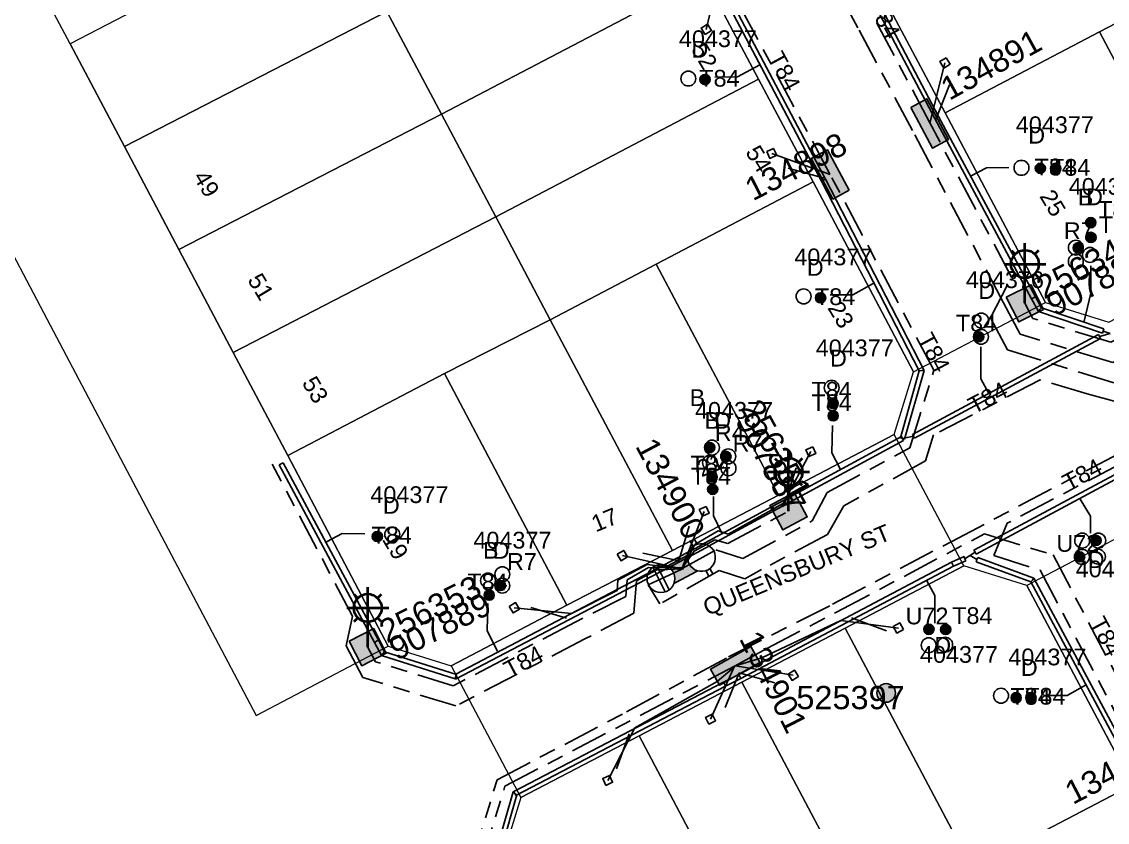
# Model space of a CAD drawing. Header units: metres. Extents: x 301589 to 305563, y 6268713 to 6270518.
# Drawn here: x 303380.3 to 303497, y 6269864.9 to 6269950.9 of the extents above; entities that cross this region are included whole.
import ezdxf
from ezdxf.enums import TextEntityAlignment as Align

# ---------------------------------------------------------------- set-up
doc = ezdxf.new("R2010")
doc.units = ezdxf.units.M
doc.linetypes.add('Cable Exist UG', pattern=[8.2, 4, -1.2, 1.8, -1.2])
doc.layers.get('0').update_dxf_attribs({"color": 6})
for name, color, linetype in [('_User Miscellaneous12', 7, 'Continuous'), ('Duct_SP_EXT', 7, 'Continuous'), ('Equip_LV_EXT', 7, 'Continuous'), ('Equip_SP_SL_EXT', 7, 'Continuous'), ('Mains_HV_EXT', 1, 'Continuous'), ('Mains_LV_EXT', 5, 'Continuous'), ('Mains_LV_SL_EXT', 4, 'Continuous'), ('Services_SP_EXT', 7, 'Continuous'), ('SupportsOH_SP_TR_HV_LV_SL_EXT', 7, 'Continuous'), ('SupportsUG_SP_LV_EXT', 7, 'Continuous'), ('SupportsUG_SP_LV_SL_EXT', 7, 'Continuous'), ('Trench_SP_EXT', 7, 'Continuous')]:
    doc.layers.add(name, color=color, linetype=linetype)
doc.layers.add('Cadastre Land Parcels_SP_EXT', color=7, linetype='Continuous', lineweight=5)
doc.layers.add('Cadastre Roads_SP_EXT', color=9, linetype='Continuous', lineweight=5)
doc.styles.add('COLUMN_LABEL', font='arial.ttf')
doc.styles.add('iecARIAL', font='arial.ttf', dxfattribs={"height": 2})
doc.styles.add('POLE_LABEL', font='arial.ttf')
doc.styles.get("Standard").update_dxf_attribs({"font": 'arial.ttf'})

# ---------------------------------------------------------------- blocks, each defined once
blk = doc.blocks.new('COLUMN_EXT')
blk.add_hatch(color=256).paths.add_polyline_path([(-1.49, 1.48), (-1.49, -1.49), (1.48, -1.49), (1.48, 1.48)])
blk.add_lwpolyline([(-1.49, -1.49), (1.48, -1.49), (1.48, 1.48), (-1.49, 1.48)], close=True)
for tag, height, style, flags, p in [('ASSET_NUM', 2.5, 'COLUMN_LABEL', 8, (2, 2)), ('STRUCTURE_PLANT_NUMBER', 0.2, 'POLE_LABEL', 9, (1.81, 0.03)), ('STREET_CODE', 0.2, 'COLUMN_LABEL', 9, (1.81, -0.2))]:
    blk.add_attdef(tag, text='', height=height, dxfattribs=dict(style=style, flags=flags)).set_placement(p, align=Align.MIDDLE_LEFT)
at = {"flags": 9}
for tag, p in [('COLUMN_TYPE', (1.81, -0.4)), ('OWNED_BY', (1.81, -0.6)), ('STATE', (1.81, -0.8)), ('USAGE', (1.81, -1)), ('LEGEND', (1.81, -1.2)), ('STREETNAME', (1.81, -1.6)), ('SUBURB', (1.81, -1.8)), ('LOCATION', (1.81, -1.4)), ('NOTES', (1.81, -2))]:
    blk.add_attdef(tag, text='', height=0.2, dxfattribs=at).set_placement(p, align=Align.MIDDLE_LEFT)
at = {"flags": 1}
blk.add_attdef('Z', (1.81, -2.35), '', height=0.2, dxfattribs=at)
blk = doc.blocks.new('PILLAR_EXT')
blk.add_hatch(color=256).paths.add_polyline_path([(-2.475, 0.99), (-2.475, -0.99), (2.475, -0.99), (2.475, 0.99)])
blk.add_lwpolyline([(-2.475, -0.99), (2.475, -0.99), (2.475, 0.99), (-2.475, 0.99)], close=True)
at = {"style": 'iecARIAL', "flags": 8}
blk.add_attdef('ASSET_NUM', (1.5, 3.5), '', height=2.5, dxfattribs=at)
for tag, p, flags in [('OWNED_BY', (0, -0.2), 9), ('STATE', (0, -0.4), 9), ('SUPPORT_TYPE', (0, -0.6), 9), ('USAGE', (0, -0.8), 9), ('LEGEND', (0, -1), 9), ('LOCATION', (0, -1.2), 9), ('STREETNAME', (0, -1.8), 9), ('SUBURB', (0, -2), 1), ('NOTES', (0, -1.4), 9), ('PARENT', (0, -1.6), 9)]:
    blk.add_attdef(tag, p, '', height=0.2, dxfattribs=dict(flags=flags))
blk = doc.blocks.new('DUCT_EXT')
blk.add_circle((0, 0.8), 0.8)
at = {"flags": 1}
blk.add_attdef('Z', (0, 0), '', height=0.2, dxfattribs=at)
at = {"flags": 9}
for tag, p in [('DUCT_CODE', (0, 0)), ('XSECT_TYPE', (0, -0.2)), ('STATE', (0, -0.6)), ('FB_REFERENCE', (0, -0.4)), ('NOTES', (0, -0.8))]:
    blk.add_attdef(tag, text='', height=0.2, dxfattribs=at).set_placement(p, align=Align.MIDDLE_LEFT)
blk = doc.blocks.new('SL_LANTERN_EXT')
at = {"lineweight": 40}
for p, q in [((0, 1.97), (0, 6.47)), ((-1.46, 5.68), (-1.06, 5.28)), ((1.46, 5.68), (1.06, 5.28)), ((-2.25, 4.22), (2.25, 4.22)), ((-1.46, 2.76), (-1.06, 3.16)), ((0, 0), (0, 2.72)), ((1.46, 2.76), (1.06, 3.16))]:
    blk.add_line(p, q, dxfattribs=at)
blk.add_circle((0, 4.22), 1.5, dxfattribs=at)
at = {"style": 'iecARIAL', "flags": 8}
blk.add_attdef('ASSET_NUM', (1.5, 1.5), '', height=2.5, dxfattribs=at)
for tag, p, height, flags in [('CONSTRUCTED_VOLTAGE', (0.98, -0.65), 0.2, 9), ('CONTROL_TYPE', (0.98, -0.85), 0.2, 9), ('LANTERN_PURPOSE', (0.98, -1.05), 0.2, 9), ('LANTERN_TYPE', (0.98, -1.25), 0.2, 9), ('LNUMBER', (2.18, -3.25), 2.5, 8), ('OPERATING_VOLTAGE', (0.98, -1.65), 0.2, 9), ('ORIENTATION', (0.98, -1.85), 0.2, 9), ('OWNED_BY', (0.98, -2.05), 0.2, 9), ('STATE', (0.98, -2.25), 0.2, 9), ('NO_PHASES', (0.98, -1.45), 0.2, 9), ('USAGE', (0.98, -2.45), 0.2, 9), ('CEXIST', (0.98, -2.65), 0.2, 9), ('CNEW', (0.98, -2.85), 0.2, 9), ('CNUMBER', (0.98, -3.05), 0.2, 9), ('CREMOVE', (0.98, -3.25), 0.2, 9), ('CREPLACE', (0.98, -3.45), 0.2, 9), ('LKINGHEIGHT', (0.98, -3.65), 0.2, 9), ('LBRACKET', (0.98, -3.85), 0.2, 9), ('LBRACKETVOCAB', (0.98, -4.05), 0.2, 9), ('LCATEGORY', (0.98, -4.25), 0.2, 9), ('LCHARGE1', (0.98, -4.45), 0.2, 9), ('LCHARGE1PERCENT', (0.98, -4.65), 0.2, 9), ('LCHARGE2', (0.98, -4.85), 0.2, 9), ('LCHARGE2PERCENT', (0.98, -5.05), 0.2, 9), ('LCHARGE3', (0.98, -5.25), 0.2, 9), ('LCHARGE3PERCENT', (0.98, -5.45), 0.2, 9), ('LEXIST', (0.98, -5.65), 0.2, 9), ('LLAMP', (0.98, -5.85), 0.2, 9), ('LLAMPVOCAB', (0.98, -6.05), 0.2, 9), ('LMAST', (0.98, -6.25), 0.2, 9), ('LMASTVOCAB', (0.98, -6.45), 0.2, 9), ('LNEW', (0.98, -6.65), 0.2, 9), ('LANTNUMBER', (0.98, -6.85), 0.2, 9), ('LOUTREACH', (0.98, -7.25), 0.2, 9), ('LOUTREACHVOCAB', (0.98, -7.45), 0.2, 9), ('LRATECODE', (0.98, -7.65), 0.2, 9), ('LREMOVE', (0.98, -7.85), 0.2, 9), ('LREPLACE', (0.98, -8.05), 0.2, 9), ('LTYPE', (0.98, -8.25), 0.2, 9), ('STREETNAME', (0.98, -9.25), 0.2, 9), ('SUBURB', (0.98, -9.45), 0.2, 1), ('LTYPEVOCAB', (0.98, -8.45), 0.2, 9), ('LEGEND', (0.98, -8.65), 0.2, 9), ('LOCATION', (0.98, -8.85), 0.2, 9), ('NOTES', (0.98, -9.05), 0.2, 9)]:
    blk.add_attdef(tag, p, '', height=height, dxfattribs=dict(flags=flags))
blk = doc.blocks.new('CCP_EXT')
at = {"flags": 9}
for tag, p in [('STATE', (0, -1.8)), ('LEGEND', (0, -1.4)), ('LIFE_SUPPORT', (0, -1.6)), ('NOTES', (0, -2))]:
    blk.add_attdef(tag, text='', height=0.2, dxfattribs=at).set_placement(p, align=Align.MIDDLE_LEFT)
blk.add_wipeout([(0, 0.57), (0.57, 0), (0, -0.57), (-0.57, 0)])
blk.add_lwpolyline([(-0.57, 0), (0, 0.57), (0.57, 0), (0, -0.57), (-0.57, 0)])
at = {"flags": 1}
blk.add_attdef('Z', (0, 0), '', height=0.2, dxfattribs=at)
at = {"flags": 9}
for tag, p in [('CCP_TYPE', (0, 0)), ('CONSTRUCTED_VOLTAGE', (0, -0.2)), ('OPERATING_VOLTAGE', (0, -0.6)), ('ORIENTATION', (0, -0.8)), ('OWNED_BY', (0, -1)), ('NO_PHASES', (0, -0.4)), ('USAGE', (0, -1.2))]:
    blk.add_attdef(tag, text='', height=0.2, dxfattribs=at).set_placement(p, align=Align.MIDDLE_LEFT)
blk = doc.blocks.new('POLE_EXT')
blk.add_hatch(color=256).paths.add_polyline_path([(-1, 0, 1), (1, 0, 1)])
blk.add_lwpolyline([(-1, 0, 1), (1, 0, 1)], format="xyb", close=True)
for tag, height, flags, p in [('pNumber', 2.5, 8, (-17.84, 2.07)), ('OWNED_BY', 0.2, 9, (1.35, -0.4)), ('SPECIAL_USE', 0.2, 9, (1.35, -0.8)), ('STATE', 0.2, 9, (1.35, -1)), ('PARENT', 0.2, 9, (1.35, -0.6)), ('USAGE', 0.2, 9, (1.35, -1.2)), ('cLV', 0.2, 9, (1.35, -1.4)), ('hDepth', 0.2, 9, (1.35, -1.6)), ('hDia', 0.2, 9, (1.35, -1.8)), ('cHV', 0.2, 9, (1.35, -2)), ('LBRACKET', 0.2, 9, (1.35, -2.2)), ('LExisting', 0.2, 9, (1.35, -2.4)), ('cLinedev', 0.2, 9, (1.35, -3.4)), ('LANTNUMBER', 0.2, 9, (1.35, -2.6)), ('LOther', 0.2, 9, (1.35, -2.8)), ('LRemove', 0.2, 9, (1.35, -3)), ('LEGEND', 0.2, 9, (1.35, -3.2)), ('LOCATION', 0.2, 9, (1.35, -3.6)), ('pExisting', 0.2, 9, (1.35, -3.8)), ('pFooting', 0.2, 9, (1.35, -4.4)), ('pNew', 0.2, 9, (1.35, -4.6)), ('PFNUMBER', 0.2, 9, (1.35, -4)), ('NEWPFNUMBER', 0.2, 9, (1.35, -4.2)), ('pRelocate', 0.2, 9, (1.35, -5)), ('pRemove', 0.2, 9, (1.35, -5.2)), ('pReplace', 0.2, 9, (1.35, -5.4)), ('pStay', 0.2, 9, (1.35, -5.6)), ('pType', 0.2, 9, (1.35, -5.8)), ('cspan', 0.2, 9, (1.35, -6)), ('STREETNAME', 0.2, 9, (1.35, -6.2)), ('SUBURB', 0.2, 9, (1.35, -6.4)), ('OPERATED_BY', 0.2, 9, (1.36, -7.01)), ('NOTES', 0.2, 9, (1.35, -6.6)), ('MAINTAINED_BY', 0.2, 9, (1.36, -6.81))]:
    blk.add_attdef(tag, text='', height=height, dxfattribs=dict(flags=flags)).set_placement(p, align=Align.MIDDLE_LEFT)
at = {"style": 'POLE_LABEL'}
for tag, height, flags, p in [('ASSET_NUM', 2.5, 8, (2, 2)), ('STRUCTURE_PLANT_NUMBER', 0.2, 9, (1.35, 0.03)), ('STREET_CODE', 0.2, 9, (1.35, -0.2))]:
    blk.add_attdef(tag, text='', height=height, dxfattribs=dict(at, flags=flags)).set_placement(p, align=Align.MIDDLE_LEFT)
at = {"flags": 1}
blk.add_attdef('Z', (1.35, -7.33), '', height=0.2, dxfattribs=at)
blk = doc.blocks.new('LV_UG_LINKS_CLOSED_EXT')
blk.add_wipeout([(-1.06, 1.06), (-1.18, 0.92), (-1.29, 0.76), (-1.37, 0.59), (-1.43, 0.42), (-1.48, 0.23), (-1.49, 0.05), (-1.49, -0.14), (-1.46, -0.33), (-1.41, -0.51), (-1.33, -0.68), (-1.24, -0.84), (-1.12, -0.99), (-0.99, -1.12), (-0.84, -1.24), (-0.68, -1.33), (-0.51, -1.41), (-0.33, -1.46), (-0.14, -1.49), (0.05, -1.49), (0.23, -1.48), (0.42, -1.43), (0.59, -1.37), (0.76, -1.29), (0.92, -1.18), (1.06, -1.06), (1.18, -0.92), (1.29, -0.76), (1.37, -0.59), (1.43, -0.42), (1.48, -0.23), (1.49, -0.05), (1.49, 0.14), (1.46, 0.33), (1.41, 0.51), (1.33, 0.68), (1.24, 0.84), (1.12, 0.99), (0.99, 1.12), (0.84, 1.24), (0.68, 1.33), (0.51, 1.41), (0.33, 1.46), (0.14, 1.49), (-0.05, 1.49), (-0.23, 1.48), (-0.42, 1.43), (-0.59, 1.37), (-0.76, 1.29), (-0.92, 1.18)])
for p, q in [((-0.25, -1.48), (-0.25, 1.48)), ((0.25, -1.48), (0.25, 1.48))]:
    blk.add_line(p, q)
blk.add_circle((0, 0), 1.5)
at = {"flags": 9}
for tag, p in [('ACTUAL_STATUS', (0, 0)), ('CONSTRUCTED_VOLTAGE', (0, -0.2)), ('OPERATING_VOLTAGE', (0, -0.6)), ('ORIENTATION', (0, -0.8)), ('STATE', (0, -1)), ('SWITCH_TYPE', (0, -1.2)), ('NO_PHASES', (0, -0.4)), ('USAGE', (0, -1.4)), ('NOTES', (0, -1.6))]:
    blk.add_attdef(tag, text='', height=0.2, dxfattribs=at).set_placement(p, align=Align.MIDDLE_LEFT)
at = {"flags": 1}
blk.add_attdef('Z', (0, 0), '', height=0.2, dxfattribs=at)
blk = doc.blocks.new('LV_UG_LINKS_OPEN_EXT')
for p, q in [((-0.25, 1.47), (-0.25, 2.22)), ((0.25, 1.47), (0.25, 2.22)), ((-0.25, -1.47), (-0.25, -2.22)), ((0.25, -1.47), (0.25, -2.22))]:
    blk.add_line(p, q)
at = {"flags": 9}
for tag, p in [('ACTUAL_STATUS', (0, 0)), ('CONSTRUCTED_VOLTAGE', (0, -0.2)), ('OPERATING_VOLTAGE', (0, -0.6)), ('ORIENTATION', (0, -0.8)), ('STATE', (0, -1)), ('SWITCH_TYPE', (0, -1.2)), ('NO_PHASES', (0, -0.4)), ('USAGE', (0, -1.4)), ('NOTES', (0, -1.6))]:
    blk.add_attdef(tag, text='', height=0.2, dxfattribs=at).set_placement(p, align=Align.MIDDLE_LEFT)
at = {"flags": 1}
blk.add_attdef('Z', (0, 0), '', height=0.2, dxfattribs=at)
blk.add_wipeout([(-0.25, 1.47), (-0.43, 1.43), (-0.61, 1.36), (-0.77, 1.28), (-0.93, 1.17), (-1.07, 1.05), (-1.19, 0.9), (-1.29, 0.75), (-1.38, 0.58), (-1.44, 0.4), (-1.48, 0.22), (-1.49, 0.03), (-1.49, -0.16), (-1.45, -0.34), (-1.4, -0.52), (-1.32, -0.69), (-1.23, -0.85), (-1.11, -1), (-0.98, -1.13), (-0.83, -1.24), (-0.66, -1.34), (-0.49, -1.41), (-0.31, -1.46), (-0.13, -1.49), (0.06, -1.49), (0.25, -1.47), (0.43, -1.43), (0.61, -1.36), (0.77, -1.28), (0.93, -1.17), (1.07, -1.05), (1.19, -0.9), (1.29, -0.75), (1.38, -0.58), (1.44, -0.4), (1.48, -0.22), (1.49, -0.03), (1.49, 0.16), (1.45, 0.34), (1.4, 0.52), (1.32, 0.69), (1.23, 0.85), (1.11, 1), (0.98, 1.13), (0.83, 1.24), (0.66, 1.34), (0.49, 1.41), (0.31, 1.46), (0.13, 1.49), (-0.06, 1.49)])
blk.add_lwpolyline([(0, -1.49, 1), (0, 1.49, 1)], format="xyb", close=True)
blk = doc.blocks.new('CABLE_LARGE_EXT')
h = blk.add_hatch(color=256)
edge = h.paths.add_edge_path()
edge.add_arc((0, 0.55), 0.55, 0, 360)
blk.add_circle((0, 0.55), 0.55)
at = {"flags": 1}
blk.add_attdef('Z', (0, 0), '', height=0.2, dxfattribs=at)
at = {"flags": 9}
for tag, p in [('COND_CODE', (0, 0)), ('STATE', (0, -0.4)), ('XSECT_SIZE', (0, -0.6)), ('FB_REFERENCE', (0, -0.2)), ('NOTES', (0, -0.8))]:
    blk.add_attdef(tag, text='', height=0.2, dxfattribs=at).set_placement(p, align=Align.MIDDLE_LEFT)

msp = doc.modelspace()

# ---------------------------------------------------------------- linework, layer by layer
at = {"layer": '_User Miscellaneous12'}
for p, q in [((303478.454, 6269940.489), (303478.666, 6269940.603)), ((303478.454, 6269940.491), (303478.666, 6269940.603)), ((303478.454, 6269940.489), (303488.856, 6269921.112)), ((303478.877, 6269940.716), (303478.666, 6269940.603)), ((303478.878, 6269940.715), (303478.666, 6269940.603)), ((303478.877, 6269940.716), (303489.279, 6269921.339)), ((303466.705, 6269933.976), (303466.493, 6269933.864)), ((303466.706, 6269933.974), (303466.493, 6269933.864)), ((303466.706, 6269933.974), (303477.311, 6269913.426)), ((303466.28, 6269933.754), (303466.493, 6269933.864)), ((303466.28, 6269933.754), (303476.798, 6269913.374)), ((303466.281, 6269933.752), (303466.493, 6269933.864)), ((303488.856, 6269921.112), (303489.068, 6269921.225)), ((303488.857, 6269921.11), (303489.068, 6269921.225)), ((303488.857, 6269921.11), (303489.595, 6269919.758)), ((303489.278, 6269921.34), (303489.068, 6269921.225)), ((303489.279, 6269921.339), (303489.068, 6269921.225)), ((303489.278, 6269921.34), (303489.927, 6269920.152)), ((303489.595, 6269919.758), (303489.761, 6269919.955)), ((303489.927, 6269920.152), (303489.761, 6269919.955)), ((303489.927, 6269920.152), (303496.628, 6269917.884)), ((303489.595, 6269919.758), (303496.474, 6269917.429)), ((303496.474, 6269917.429), (303496.551, 6269917.656)), ((303496.628, 6269917.884), (303496.551, 6269917.656)), ((303476.067, 6269906.553), (303496.055, 6269917.27)), ((303476.294, 6269906.13), (303496.282, 6269916.847)), ((303496.055, 6269917.27), (303496.168, 6269917.059)), ((303496.282, 6269916.847), (303496.168, 6269917.059)), ((303476.798, 6269913.374), (303474.762, 6269906.165)), ((303477.311, 6269913.426), (303475.224, 6269906.035)), ((303476.798, 6269913.374), (303477.055, 6269913.4)), ((303477.311, 6269913.426), (303477.055, 6269913.4)), ((303474.762, 6269906.165), (303474.993, 6269906.1)), ((303474.879, 6269906.311), (303474.993, 6269906.1)), ((303475.108, 6269905.889), (303474.993, 6269906.1)), ((303475.224, 6269906.035), (303474.993, 6269906.1)), ((303476.067, 6269906.553), (303476.18, 6269906.342)), ((303476.294, 6269906.13), (303476.18, 6269906.342)), ((303482.675, 6269894.104), (303502.376, 6269904.7)), ((303482.902, 6269893.681), (303502.604, 6269904.277)), ((303407.99, 6269903.271), (303408.202, 6269903.384)), ((303407.99, 6269903.271), (303418.247, 6269884.2)), ((303408.413, 6269903.498), (303408.202, 6269903.384)), ((303408.413, 6269903.498), (303418.67, 6269884.427)), ((303461, 6269898.795), (303462.189, 6269899.439)), ((303461.229, 6269898.372), (303462.418, 6269899.017)), ((303462.189, 6269899.439), (303462.304, 6269899.228)), ((303462.189, 6269899.439), (303462.304, 6269899.228)), ((303462.418, 6269899.017), (303462.304, 6269899.228)), ((303462.418, 6269899.017), (303462.304, 6269899.228)), ((303461, 6269898.795), (303461.114, 6269898.583)), ((303461.229, 6269898.372), (303461.114, 6269898.583)), ((303481.612, 6269893.413), (303480.261, 6269892.815)), ((303481.612, 6269893.413), (303481.709, 6269893.193)), ((303481.806, 6269892.974), (303481.709, 6269893.193)), ((303482.675, 6269894.104), (303482.788, 6269893.892)), ((303482.902, 6269893.681), (303482.788, 6269893.892)), ((303482.907, 6269892.87), (303482.991, 6269893.095)), ((303483.074, 6269893.32), (303482.991, 6269893.095)), ((303483.074, 6269893.32), (303489.124, 6269891.084)), ((303480.261, 6269892.815), (303480.366, 6269892.599)), ((303480.47, 6269892.383), (303480.366, 6269892.599)), ((303481.806, 6269892.974), (303480.47, 6269892.383)), ((303482.907, 6269892.87), (303488.787, 6269890.697)), ((303488.787, 6269890.697), (303488.955, 6269890.891)), ((303489.124, 6269891.084), (303488.955, 6269890.891)), ((303489.124, 6269891.084), (303501.138, 6269868.666)), ((303488.787, 6269890.697), (303500.715, 6269868.439)), ((303418.247, 6269884.2), (303418.458, 6269884.314)), ((303418.247, 6269884.2), (303418.458, 6269884.314)), ((303418.247, 6269884.2), (303419, 6269882.799)), ((303418.67, 6269884.427), (303418.458, 6269884.314)), ((303418.67, 6269884.427), (303418.458, 6269884.314)), ((303418.67, 6269884.427), (303419.331, 6269883.198)), ((303419, 6269882.799), (303419.166, 6269882.998)), ((303419, 6269882.799), (303426.915, 6269880.301)), ((303419.331, 6269883.198), (303419.166, 6269882.998)), ((303419.331, 6269883.198), (303427.059, 6269880.759)), ((303426.915, 6269880.301), (303426.987, 6269880.53)), ((303426.915, 6269880.301), (303427.01, 6269880.271)), ((303427.059, 6269880.759), (303426.964, 6269880.789)), ((303426.964, 6269880.789), (303426.987, 6269880.53)), ((303427.059, 6269880.759), (303426.987, 6269880.53)), ((303427.01, 6269880.271), (303426.987, 6269880.53)), ((303457.407, 6269880.747), (303455.767, 6269879.941)), ((303457.619, 6269880.316), (303455.984, 6269879.512)), ((303457.401, 6269880.744), (303457.513, 6269880.532)), ((303457.407, 6269880.747), (303457.513, 6269880.532)), ((303457.625, 6269880.319), (303457.513, 6269880.532)), ((303457.619, 6269880.316), (303457.513, 6269880.532)), ((303455.767, 6269879.941), (303455.875, 6269879.726)), ((303455.984, 6269879.512), (303455.875, 6269879.726)), ((303433.129, 6269868.14), (303430.94, 6269860.508)), ((303433.533, 6269867.81), (303431.454, 6269860.561)), ((303433.22, 6269868.188), (303433.129, 6269868.14)), ((303433.129, 6269868.14), (303433.331, 6269867.975)), ((303433.22, 6269868.188), (303433.331, 6269867.975)), ((303433.442, 6269867.762), (303433.331, 6269867.975)), ((303433.533, 6269867.81), (303433.331, 6269867.975)), ((303433.442, 6269867.762), (303433.533, 6269867.81))]:
    msp.add_line(p, q, dxfattribs=at)
at = {"layer": 'Cadastre Land Parcels_SP_EXT', "linetype": 'Continuous'}
for points in [[(303453.677, 6269955.748), (303447.825, 6269966.785), (303419.572, 6269951.982), (303425.423, 6269940.944), (303453.677, 6269955.748)], [(303496.151, 6269949.795), (303506.704, 6269955.324), (303500.853, 6269966.363), (303473.717, 6269952.145), (303479.569, 6269941.108), (303496.151, 6269949.795)], [(303419.572, 6269951.982), (303413.735, 6269963.145), (303385.541, 6269948.528), (303391.357, 6269937.49), (303419.572, 6269951.982)], [(303459.528, 6269944.71), (303453.677, 6269955.748), (303425.423, 6269940.944), (303431.275, 6269929.906), (303459.528, 6269944.71)], [(303520.387, 6269930.796), (303513.088, 6269944.564), (303507.237, 6269955.602), (303506.704, 6269955.324), (303496.151, 6269949.795), (303509.301, 6269924.986), (303520.387, 6269930.796)], [(303425.423, 6269940.944), (303419.572, 6269951.982), (303391.357, 6269937.49), (303397.206, 6269926.415), (303425.423, 6269940.944)], [(303509.301, 6269924.986), (303496.151, 6269949.795), (303479.569, 6269941.108), (303490.379, 6269920.715), (303497.155, 6269918.622), (303509.301, 6269924.986)], [(303448.528, 6269924.842), (303465.378, 6269933.672), (303459.528, 6269944.71), (303431.275, 6269929.906), (303437.127, 6269918.867), (303448.528, 6269924.842)], [(303431.275, 6269929.906), (303425.423, 6269940.944), (303397.206, 6269926.415), (303403.056, 6269915.341), (303431.275, 6269929.906)], [(303474.096, 6269906.539), (303476.19, 6269913.279), (303465.378, 6269933.672), (303448.528, 6269924.842), (303461.679, 6269900.034), (303474.096, 6269906.539)], [(303425.772, 6269913.101), (303437.127, 6269918.867), (303431.275, 6269929.906), (303403.056, 6269915.341), (303408.905, 6269904.265), (303425.772, 6269913.101)], [(303461.679, 6269900.034), (303448.528, 6269924.842), (303437.127, 6269918.867), (303450.278, 6269894.058), (303461.679, 6269900.034)], [(303450.278, 6269894.058), (303437.127, 6269918.867), (303425.772, 6269913.101), (303438.92, 6269888.206), (303450.278, 6269894.058)], [(303438.92, 6269888.206), (303425.772, 6269913.101), (303408.905, 6269904.265), (303419.711, 6269883.8), (303426.491, 6269881.695), (303438.92, 6269888.206)], [(303499.715, 6269868.905), (303488.364, 6269890.318), (303481.587, 6269892.411), (303468.816, 6269885.719), (303482.508, 6269859.889), (303499.715, 6269868.905)], [(303482.508, 6269859.889), (303468.816, 6269885.719), (303457.729, 6269879.91), (303471.421, 6269854.08), (303482.508, 6269859.889)], [(303471.421, 6269854.08), (303457.729, 6269879.91), (303446.676, 6269874.177), (303460.363, 6269848.262), (303471.421, 6269854.08)], [(303460.363, 6269848.262), (303446.676, 6269874.177), (303433.976, 6269867.523), (303431.877, 6269860.768), (303443.22, 6269839.281), (303460.363, 6269848.262)], [(303505.613, 6269857.779), (303499.715, 6269868.905), (303482.508, 6269859.889), (303471.421, 6269854.08), (303477.319, 6269842.954), (303505.613, 6269857.779)]]:
    msp.add_lwpolyline(points, close=True, dxfattribs=at)
at = {"layer": 'Cadastre Roads_SP_EXT', "linetype": 'Continuous'}
msp.add_lwpolyline([(303377.156, 6269930.053), (303383.008, 6269918.981), (303388.854, 6269907.905), (303394.702, 6269896.829), (303405.51, 6269876.363), (303419.711, 6269883.8), (303419.711, 6269883.8), (303408.905, 6269904.265), (303403.056, 6269915.341), (303397.207, 6269926.415), (303391.357, 6269937.49), (303385.541, 6269948.528), (303379.758, 6269959.362)], dxfattribs=at)
msp.add_lwpolyline([(303555.011, 6269798.848), (303549.106, 6269809.937), (303543.254, 6269820.975), (303537.403, 6269832.013), (303531.504, 6269843.139), (303525.606, 6269854.265), (303519.753, 6269865.302), (303513.902, 6269876.34), (303502.55, 6269897.753), (303488.364, 6269890.318), (303499.715, 6269868.905), (303505.613, 6269857.779), (303511.512, 6269846.654), (303517.41, 6269835.528), (303523.332, 6269824.356), (303529.182, 6269813.318), (303535.034, 6269802.281), (303540.846, 6269791.344), (303555.011, 6269798.848)], close=True, dxfattribs=at)
at = {"layer": 'Duct_SP_EXT'}
for p, q in [((303478.454, 6269940.489), (303478.666, 6269940.603)), ((303478.454, 6269940.491), (303478.666, 6269940.603)), ((303478.454, 6269940.489), (303488.856, 6269921.112)), ((303478.877, 6269940.716), (303478.666, 6269940.603)), ((303478.878, 6269940.715), (303478.666, 6269940.603)), ((303478.877, 6269940.716), (303489.279, 6269921.339)), ((303466.705, 6269933.976), (303466.493, 6269933.864)), ((303466.706, 6269933.974), (303466.493, 6269933.864)), ((303466.706, 6269933.974), (303477.311, 6269913.426)), ((303466.28, 6269933.754), (303466.493, 6269933.864)), ((303466.28, 6269933.754), (303476.798, 6269913.374)), ((303466.281, 6269933.752), (303466.493, 6269933.864)), ((303488.856, 6269921.112), (303489.068, 6269921.225)), ((303488.857, 6269921.11), (303489.068, 6269921.225)), ((303488.857, 6269921.11), (303489.595, 6269919.758)), ((303489.278, 6269921.34), (303489.068, 6269921.225)), ((303489.279, 6269921.339), (303489.068, 6269921.225)), ((303489.278, 6269921.34), (303489.927, 6269920.152)), ((303489.595, 6269919.758), (303489.761, 6269919.955)), ((303489.927, 6269920.152), (303489.761, 6269919.955)), ((303489.927, 6269920.152), (303496.628, 6269917.884)), ((303489.595, 6269919.758), (303496.474, 6269917.429)), ((303496.474, 6269917.429), (303496.551, 6269917.656)), ((303496.628, 6269917.884), (303496.551, 6269917.656)), ((303476.067, 6269906.553), (303496.055, 6269917.27)), ((303476.294, 6269906.13), (303496.282, 6269916.847)), ((303496.055, 6269917.27), (303496.168, 6269917.059)), ((303496.282, 6269916.847), (303496.168, 6269917.059)), ((303476.798, 6269913.374), (303474.762, 6269906.165)), ((303477.311, 6269913.426), (303475.224, 6269906.035)), ((303476.798, 6269913.374), (303477.055, 6269913.4)), ((303477.311, 6269913.426), (303477.055, 6269913.4)), ((303474.762, 6269906.165), (303474.993, 6269906.1)), ((303474.879, 6269906.311), (303474.993, 6269906.1)), ((303475.108, 6269905.889), (303474.993, 6269906.1)), ((303475.224, 6269906.035), (303474.993, 6269906.1)), ((303476.067, 6269906.553), (303476.18, 6269906.342)), ((303476.294, 6269906.13), (303476.18, 6269906.342)), ((303482.675, 6269894.104), (303502.376, 6269904.7)), ((303482.902, 6269893.681), (303502.604, 6269904.277)), ((303407.99, 6269903.271), (303408.202, 6269903.384)), ((303407.99, 6269903.271), (303418.247, 6269884.2)), ((303408.413, 6269903.498), (303408.202, 6269903.384)), ((303408.413, 6269903.498), (303418.67, 6269884.427)), ((303461, 6269898.795), (303462.189, 6269899.439)), ((303461.229, 6269898.372), (303462.418, 6269899.017)), ((303462.189, 6269899.439), (303462.304, 6269899.228)), ((303462.189, 6269899.439), (303462.304, 6269899.228)), ((303462.418, 6269899.017), (303462.304, 6269899.228)), ((303462.418, 6269899.017), (303462.304, 6269899.228)), ((303461, 6269898.795), (303461.114, 6269898.583)), ((303461.229, 6269898.372), (303461.114, 6269898.583)), ((303481.612, 6269893.413), (303480.261, 6269892.815)), ((303481.612, 6269893.413), (303481.709, 6269893.193)), ((303481.806, 6269892.974), (303481.709, 6269893.193)), ((303482.675, 6269894.104), (303482.788, 6269893.892)), ((303482.902, 6269893.681), (303482.788, 6269893.892)), ((303482.907, 6269892.87), (303482.991, 6269893.095)), ((303483.074, 6269893.32), (303482.991, 6269893.095)), ((303483.074, 6269893.32), (303489.124, 6269891.084)), ((303480.261, 6269892.815), (303480.366, 6269892.599)), ((303480.47, 6269892.383), (303480.366, 6269892.599)), ((303481.806, 6269892.974), (303480.47, 6269892.383)), ((303482.907, 6269892.87), (303488.787, 6269890.697)), ((303488.787, 6269890.697), (303488.955, 6269890.891)), ((303489.124, 6269891.084), (303488.955, 6269890.891)), ((303489.124, 6269891.084), (303501.138, 6269868.666)), ((303488.787, 6269890.697), (303500.715, 6269868.439)), ((303418.247, 6269884.2), (303418.458, 6269884.314)), ((303418.247, 6269884.2), (303418.458, 6269884.314)), ((303418.247, 6269884.2), (303419, 6269882.799)), ((303418.67, 6269884.427), (303418.458, 6269884.314)), ((303418.67, 6269884.427), (303418.458, 6269884.314)), ((303418.67, 6269884.427), (303419.331, 6269883.198)), ((303419, 6269882.799), (303419.166, 6269882.998)), ((303419, 6269882.799), (303426.915, 6269880.301)), ((303419.331, 6269883.198), (303419.166, 6269882.998)), ((303419.331, 6269883.198), (303427.059, 6269880.759)), ((303426.915, 6269880.301), (303426.987, 6269880.53)), ((303426.915, 6269880.301), (303427.01, 6269880.271)), ((303427.059, 6269880.759), (303426.964, 6269880.789)), ((303426.964, 6269880.789), (303426.987, 6269880.53)), ((303427.059, 6269880.759), (303426.987, 6269880.53)), ((303427.01, 6269880.271), (303426.987, 6269880.53)), ((303457.407, 6269880.747), (303455.767, 6269879.941)), ((303457.619, 6269880.316), (303455.984, 6269879.512)), ((303457.401, 6269880.744), (303457.513, 6269880.532)), ((303457.407, 6269880.747), (303457.513, 6269880.532)), ((303457.625, 6269880.319), (303457.513, 6269880.532)), ((303457.619, 6269880.316), (303457.513, 6269880.532)), ((303455.767, 6269879.941), (303455.875, 6269879.726)), ((303455.984, 6269879.512), (303455.875, 6269879.726)), ((303433.129, 6269868.14), (303430.94, 6269860.508)), ((303433.533, 6269867.81), (303431.454, 6269860.561)), ((303433.22, 6269868.188), (303433.129, 6269868.14)), ((303433.129, 6269868.14), (303433.331, 6269867.975)), ((303433.22, 6269868.188), (303433.331, 6269867.975)), ((303433.442, 6269867.762), (303433.331, 6269867.975)), ((303433.533, 6269867.81), (303433.331, 6269867.975)), ((303433.442, 6269867.762), (303433.533, 6269867.81))]:
    msp.add_line(p, q, dxfattribs=at)
for points in [[(303454.823, 6269944.941), (303457.244, 6269944.952), (303459.647, 6269946.244)], [(303486.44, 6269935.213), (303484.013, 6269935.195), (303482.387, 6269934.333)], [(303495.242, 6269924.641), (303495.227, 6269921.729), (303494.533, 6269918.717)], [(303467.214, 6269921.53), (303469.641, 6269921.534), (303471.823, 6269922.743)], [(303483.427, 6269915.972), (303483.418, 6269912.518), (303484.237, 6269911.029)], [(303467.457, 6269907.493), (303467.415, 6269904.572), (303468.298, 6269902.864)], [(303454.661, 6269899.868), (303454.66, 6269897.784), (303455.589, 6269895.934)], [(303495.193, 6269895.949), (303495.198, 6269897.748), (303494.075, 6269899.604)], [(303417.192, 6269895.869), (303414.748, 6269895.887), (303413.076, 6269895.011)], [(303478.468, 6269886.281), (303478.461, 6269889.23), (303477.623, 6269890.808)], [(303430.403, 6269888.367), (303430.359, 6269885.45), (303431.458, 6269883.256)], [(303490.247, 6269878.505), (303492.684, 6269878.492), (303494.674, 6269879.587)]]:
    msp.add_lwpolyline(points, dxfattribs=at)
at = {"layer": 'Mains_LV_EXT', "linetype": 'Cable Exist UG'}
for points in [[(303477.931, 6269940.032), (303466.1, 6269962.282)], [(303520.011, 6269939.24), (303520.27, 6269937.411), (303528.432, 6269921.442), (303528.432, 6269921.442), (303525.497, 6269919.909), (303514.415, 6269914.094), (303501.421, 6269907.313), (303501.421, 6269907.313), (303500.561, 6269904.579), (303498.489, 6269903.43), (303498.489, 6269903.43), (303486.233, 6269896.995), (303484.801, 6269893.535), (303484.801, 6269893.535), (303489.783, 6269891.951), (303501.522, 6269869.795)]]:
    msp.add_lwpolyline(points, dxfattribs=at)
at = {"layer": 'Mains_LV_SL_EXT', "linetype": 'Cable Exist UG'}
msp.add_lwpolyline([(303510.319, 6269923.349), (303507.668, 6269921.819), (303507.668, 6269921.819), (303497.373, 6269916.44), (303489.017, 6269919.011), (303488.103, 6269920.729)], dxfattribs=at)
at = {"layer": 'Trench_SP_EXT', "linetype": 'Cable Exist UG'}
for points in [[(303478.581, 6269940.372), (303480.256, 6269944.618)], [(303466.568, 6269934.085), (303462.244, 6269935.277)], [(303496.551, 6269917.656), (303497.327, 6269917.39)], [(303496.168, 6269917.059), (303497.327, 6269917.39)], [(303474.993, 6269906.1), (303476.18, 6269906.342)], [(303462.36, 6269899.127), (303463.611, 6269903.139)], [(303450.917, 6269892.863), (303452.175, 6269897.13)], [(303451.014, 6269892.964), (303446.756, 6269893.848)], [(303482.819, 6269893.908), (303481.709, 6269893.193)], [(303482.258, 6269893.547), (303482.991, 6269893.095)], [(303457.423, 6269880.931), (303455.868, 6269877.007)], [(303457.423, 6269880.931), (303461.458, 6269879.81)]]:
    msp.add_lwpolyline(points, dxfattribs=at)

# ---------------------------------------------------------------- block references
at = {"layer": 'Duct_SP_EXT'}
for name, p in [('DUCT_EXT', (303451.968, 6269943.983)), ('CABLE_LARGE_EXT', (303453.769, 6269944.122)), ('DUCT_EXT', (303487.782, 6269934.389)), ('CABLE_LARGE_EXT', (303489.804, 6269934.586)), ('CABLE_LARGE_EXT', (303491.453, 6269934.577)), ('DUCT_EXT', (303464.36, 6269920.571)), ('CABLE_LARGE_EXT', (303466.186, 6269920.675)), ('DUCT_EXT', (303420.145, 6269894.997)), ('CABLE_LARGE_EXT', (303418.539, 6269895.029)), ('DUCT_EXT', (303485.588, 6269877.668)), ('CABLE_LARGE_EXT', (303487.213, 6269877.706)), ('CABLE_LARGE_EXT', (303488.798, 6269877.72))]:
    msp.add_blockref(name, p, dxfattribs=at)
for name, p, rotation in [('CABLE_LARGE_EXT', (303495.776, 6269929.301), 90.1565454619521), ('CABLE_LARGE_EXT', (303495.8, 6269927.716), 90.1565454619521), ('DUCT_EXT', (303494.426, 6269926.611), 90.0000000000002), ('CABLE_LARGE_EXT', (303494.426, 6269926.611), 90.98776044563343), ('DUCT_EXT', (303494.422, 6269925.128), 90.0000000000002), ('DUCT_EXT', (303495.941, 6269925.842), 90.98776044563343), ('DUCT_EXT', (303482.662, 6269918.775), 269.9999999999998), ('CABLE_LARGE_EXT', (303482.629, 6269917.036), 269.1912745431634), ('DUCT_EXT', (303482.629, 6269917.036), 269.9999999999998), ('DUCT_EXT', (303466.582, 6269911.552), 270.0172351221131), ('CABLE_LARGE_EXT', (303466.994, 6269909.869), 270.0172351221131), ('CABLE_LARGE_EXT', (303466.993, 6269908.539), 270.0172351221131), ('DUCT_EXT', (303453.714, 6269905.127), 270.0172351221131), ('CABLE_LARGE_EXT', (303453.714, 6269905.127), 270.0172351221131), ('DUCT_EXT', (303455.463, 6269904.182), 270.0172351221131), ('DUCT_EXT', (303453.503, 6269903.514), 270.0172351221131), ('CABLE_LARGE_EXT', (303455.463, 6269904.182), 270.0172351221131), ('DUCT_EXT', (303455.49, 6269902.913), 270.0172351221131), ('CABLE_LARGE_EXT', (303453.979, 6269901.965), 270.0172351221131), ('CABLE_LARGE_EXT', (303454.034, 6269900.649), 270.0172351221131), ('DUCT_EXT', (303493.507, 6269895.136), 269.9999999999998), ('DUCT_EXT', (303495.243, 6269895.155), 269.0231747638807), ('CABLE_LARGE_EXT', (303495.243, 6269895.154), 270.2141607139023), ('DUCT_EXT', (303493.476, 6269893.393), 269.9999999999998), ('CABLE_LARGE_EXT', (303493.476, 6269893.393), 269.9762039270413), ('DUCT_EXT', (303495.2, 6269893.412), 270.3113095492801), ('DUCT_EXT', (303431.178, 6269891.524), 270.0172351221131), ('DUCT_EXT', (303429.638, 6269890.846), 270.0172351221131), ('DUCT_EXT', (303431.178, 6269890.295), 270.0172351221131), ('CABLE_LARGE_EXT', (303431.219, 6269890.309), 270.0172351221131), ('CABLE_LARGE_EXT', (303430.013, 6269889.269), 270.0172351221131), ('CABLE_LARGE_EXT', (303477.281, 6269885.598), 270.9877604122882), ('CABLE_LARGE_EXT', (303479.084, 6269885.573), 270.9877604122882), ('DUCT_EXT', (303477.007, 6269883.878), 270.9877604122882), ('DUCT_EXT', (303478.779, 6269883.942), 270.9877604122882)]:
    msp.add_blockref(name, p, dxfattribs=dict(at, rotation=rotation))
at = {"layer": 'Equip_SP_SL_EXT'}
ref = msp.add_blockref('SL_LANTERN_EXT', (303488.154, 6269920.633), dxfattribs=at)
ref.add_attrib('ASSET_NUM', '256348', dxfattribs={"layer": '0', "height": 2.5, "rotation": 27.38401, "style": 'iecARIAL'}).set_placement((303489.654, 6269922.133), align=Align.MIDDLE_LEFT)
ref = msp.add_blockref('SL_LANTERN_EXT', (303462.745, 6269898.294), dxfattribs=at)
ref.add_attrib('ASSET_NUM', '256351', dxfattribs={"layer": '0', "height": 2.5, "rotation": 298.81673, "style": 'iecARIAL'}).set_placement((303464.245, 6269899.794), align=Align.MIDDLE_RIGHT)
ref = msp.add_blockref('SL_LANTERN_EXT', (303417.513, 6269883.681), dxfattribs=at)
ref.add_attrib('ASSET_NUM', '256353', dxfattribs={"layer": '0', "height": 2.5, "rotation": 26.68576, "style": 'iecARIAL'}).set_placement((303419.013, 6269885.181), align=Align.MIDDLE_LEFT)
at = {"layer": 'SupportsUG_SP_LV_EXT'}
ref = msp.add_blockref('PILLAR_EXT', (303477.914, 6269939.962), dxfattribs=dict(at, rotation=298.0750784488369))
ref.add_attrib('ASSET_NUM', '134891', dxfattribs={"layer": '0', "height": 2.5, "rotation": 28.89207, "style": 'iecARIAL'}).set_placement((303479.414, 6269943.462), align=Align.MIDDLE_LEFT)
ref = msp.add_blockref('PILLAR_EXT', (303467.213, 6269934.487), dxfattribs=dict(at, rotation=118.1357739012963))
ref.add_attrib('ASSET_NUM', '134898', dxfattribs={"layer": '0', "height": 2.5, "rotation": 27.04779, "style": 'iecARIAL'}).set_placement((303468.713, 6269937.987), align=Align.MIDDLE_RIGHT)
ref = msp.add_blockref('PILLAR_EXT', (303451.289, 6269892.092), dxfattribs=dict(at, rotation=28.03826740357595))
ref.add_attrib('ASSET_NUM', '134900', dxfattribs={"layer": '0', "height": 2.5, "rotation": 297.93488, "style": 'iecARIAL'}).set_placement((303452.789, 6269895.592), align=Align.MIDDLE_RIGHT)
ref = msp.add_blockref('PILLAR_EXT', (303457.003, 6269881.674), dxfattribs=dict(at, rotation=209.3836477543172))
ref.add_attrib('ASSET_NUM', '134901', dxfattribs={"layer": '0', "height": 2.5, "rotation": 296.72191, "style": 'iecARIAL'}).set_placement((303458.503, 6269885.174), align=Align.MIDDLE_LEFT)
ref = msp.add_blockref('PILLAR_EXT', (303501.576, 6269869.685), dxfattribs=dict(at, rotation=118.7022268053155))
ref.add_attrib('ASSET_NUM', '134895', dxfattribs={"layer": '0', "height": 2.5, "rotation": 27.35781, "style": 'iecARIAL'}).set_placement((303503.076, 6269873.185), align=Align.MIDDLE_RIGHT)
at = {"layer": 'SupportsUG_SP_LV_SL_EXT'}
ref = msp.add_blockref('COLUMN_EXT', (303488.154, 6269920.633), dxfattribs=dict(at, rotation=296.6639000957372))
ref.add_attrib('ASSET_NUM', '907883', dxfattribs={"layer": '0', "height": 2.5, "rotation": 27.89894, "style": 'COLUMN_LABEL'}).set_placement((303490.154, 6269921.383), align=Align.TOP_LEFT)
ref = msp.add_blockref('COLUMN_EXT', (303462.745, 6269898.294), dxfattribs=dict(at, rotation=207.9774454692478))
ref.add_attrib('ASSET_NUM', '907887', dxfattribs={"layer": '0', "height": 2.5, "rotation": 298.81673, "style": 'COLUMN_LABEL'}).set_placement((303464.745, 6269899.044), align=Align.TOP_RIGHT)
ref = msp.add_blockref('COLUMN_EXT', (303417.513, 6269883.681), dxfattribs=dict(at, rotation=297.0971510016663))
ref.add_attrib('ASSET_NUM', '907889', dxfattribs={"layer": '0', "height": 2.5, "rotation": 26.68576, "style": 'COLUMN_LABEL'}).set_placement((303419.513, 6269884.431), align=Align.TOP_LEFT)

# ---------------------------------------------------------------- texts
at = {"layer": 'Cadastre Roads_SP_EXT'}
msp.add_text('QUEENSBURY ST', height=1.8, rotation=22.60989, dxfattribs=at).set_placement((303454.03, 6269887.027))
at = {"layer": 'Defpoints'}
for s, rotation, p in [('52', 301.09351, (303452.207, 6269947.926)), ('54', 301.08602, (303458.058, 6269936.888)), ('49', 300.99519, (303398.691, 6269934.22)), ('25', 301.09001, (303489.666, 6269932.143)), ('51', 300.99519, (303404.538, 6269923.15)), ('23', 301.09284, (303466.88, 6269920.146)), ('53', 300.99294, (303410.383, 6269912.087)), ('21', 22.60989, (303453.393, 6269901.923)), ('17', 22.25646, (303442.016, 6269896.011)), ('19', 300.98886, (303418.999, 6269895.276))]:
    msp.add_text(s, height=1.8, rotation=rotation, dxfattribs=at).set_placement(p)
at = {"layer": 'Duct_SP_EXT'}
for s, p in [('404377', (303450.957, 6269948.161)), ('D', (303452.299, 6269947.025)), ('T84', (303453.148, 6269943.913)), ('404377', (303487.171, 6269938.921)), ('D', (303488.509, 6269937.793)), ('T84', (303489.187, 6269934.374)), ('T84', (303490.852, 6269934.341)), ('404377', (303492.863, 6269932.292)), ('B', (303493.834, 6269931.156)), ('D', (303494.725, 6269931.169)), ('T84', (303496.018, 6269929.813)), ('R7', (303492.332, 6269927.534)), ('T84', (303496.092, 6269928.175)), ('404377', (303463.364, 6269924.718)), ('D', (303464.701, 6269923.591)), ('404376', (303481.804, 6269922.269)), ('T84', (303465.584, 6269920.441)), ('D', (303483.139, 6269921.101)), ('T84', (303480.731, 6269917.608)), ('404377', (303465.665, 6269914.945)), ('D', (303467.199, 6269913.84)), ('T84', (303465.202, 6269910.381)), ('B', (303452.107, 6269909.6)), ('T84', (303465.202, 6269909.049)), ('404377', (303452.689, 6269908.227)), ('B', (303453.711, 6269907.148)), ('D', (303454.753, 6269907.151)), ('R4', (303454.812, 6269905.825)), ('R7', (303456.731, 6269904.702)), ('T84', (303452.199, 6269902.458)), ('T84', (303452.242, 6269901.16)), ('404377', (303417.794, 6269899.175)), ('D', (303419.141, 6269898.027)), ('T84', (303417.921, 6269894.82)), ('404377', (303428.868, 6269894.287)), ('U72', (303491.536, 6269893.932)), ('B', (303429.894, 6269893.201)), ('D', (303430.944, 6269893.187)), ('R7', (303432.479, 6269891.994)), ('D', (303494.901, 6269892.187)), ('404376', (303493.607, 6269891.194)), ('T84', (303428.215, 6269889.794)), ('T84', (303480.331, 6269886.176)), ('404377', (303476.868, 6269882.008)), ('D', (303478.407, 6269882.99)), ('404377', (303486.37, 6269881.737)), ('D', (303487.713, 6269880.599)), ('T84', (303486.587, 6269877.502)), ('T84', (303488.178, 6269877.514))]:
    msp.add_text(s, height=1.8, dxfattribs=at).set_placement(p)
at = {"layer": 'Mains_LV_EXT'}
for rotation, p in [(298.1366, (303471.216, 6269952.654)), (298.34006, (303460.475, 6269947.054)), (298.07503, (303476.558, 6269916.841)), (27.6776, (303482.664, 6269908.688)), (27.88269, (303492.816, 6269900.432)), (298.07497, (303495.061, 6269886.338)), (298.07497, (303495.061, 6269886.338)), (27.90219, (303432.756, 6269880.335))]:
    msp.add_text('T84', height=1.8, rotation=rotation, dxfattribs=at).set_placement(p)

# ---------------------------------------------------------------- next in the draw order: block references
at = {"layer": 'Services_SP_EXT'}
for p, rotation in [((303453.9, 6269950.065), 76.48546139748233), ((303479.558, 6269946.466), 256.075078363508), ((303460.932, 6269936.732), 340.1357736160921), ((303465.142, 6269904.694), 249.3845140284549), ((303453.686, 6269898.281), 250.0382673047764), ((303444.889, 6269893.534), 346.0382672981638), ((303433.263, 6269887.922), 346.3632667974506), ((303474.545, 6269885.746), 164.7706359903804), ((303463.246, 6269880.669), 167.383647679785), ((303454.366, 6269875.966), 71.38364791995693), ((303443.302, 6269869.367), 69.69711979508163)]:
    msp.add_blockref('CCP_EXT', p, dxfattribs=dict(at, rotation=rotation))

# ---------------------------------------------------------------- next in the draw order: block references
for p, rotation in [((303453.9, 6269950.065), 76.48546139748233), ((303479.558, 6269946.466), 256.075078363508), ((303460.932, 6269936.732), 340.1357736160921), ((303465.142, 6269904.694), 249.3845140284549), ((303453.686, 6269898.281), 250.0382673047764), ((303444.889, 6269893.534), 346.0382672981638), ((303433.263, 6269887.922), 346.3632667974506), ((303474.545, 6269885.746), 164.7706359903804), ((303463.246, 6269880.669), 167.383647679785), ((303454.366, 6269875.966), 71.38364791995693), ((303443.302, 6269869.367), 69.69711979508163)]:
    msp.add_blockref('CCP_EXT', p, dxfattribs=dict(at, rotation=rotation))

# ---------------------------------------------------------------- next in the draw order: linework, layer by layer
at = {"layer": '_User Miscellaneous12'}
for p, q in [((303466.792, 6269962.61), (303478.454, 6269940.491)), ((303467.217, 6269962.834), (303478.878, 6269940.715)), ((303455.402, 6269954.37), (303466.281, 6269933.752)), ((303455.827, 6269954.594), (303466.705, 6269933.976)), ((303462.189, 6269899.439), (303474.879, 6269906.311)), ((303462.418, 6269899.017), (303475.108, 6269905.889)), ((303480.261, 6269892.815), (303457.401, 6269880.744)), ((303480.47, 6269892.383), (303457.625, 6269880.319)), ((303455.767, 6269879.941), (303433.22, 6269868.188)), ((303455.984, 6269879.512), (303433.442, 6269867.762))]:
    msp.add_line(p, q, dxfattribs=at)
at = {"layer": 'Cadastre Roads_SP_EXT', "linetype": 'Continuous'}
msp.add_lwpolyline([(303453.677, 6269955.748), (303459.528, 6269944.71), (303465.378, 6269933.673), (303476.19, 6269913.279), (303490.379, 6269920.715), (303490.379, 6269920.715), (303479.569, 6269941.108), (303473.717, 6269952.145)], dxfattribs=at)
msp.add_lwpolyline([(303446.676, 6269874.177), (303457.729, 6269879.91), (303468.816, 6269885.719), (303481.587, 6269892.411), (303474.096, 6269906.539), (303461.679, 6269900.034), (303450.278, 6269894.058), (303438.92, 6269888.206), (303426.491, 6269881.695), (303433.975, 6269867.523), (303446.676, 6269874.177)], close=True, dxfattribs=at)
at = {"layer": 'Duct_SP_EXT'}
for p, q in [((303466.792, 6269962.61), (303478.454, 6269940.491)), ((303467.217, 6269962.834), (303478.878, 6269940.715)), ((303455.402, 6269954.37), (303466.281, 6269933.752)), ((303455.827, 6269954.594), (303466.705, 6269933.976)), ((303462.189, 6269899.439), (303474.879, 6269906.311)), ((303462.418, 6269899.017), (303475.108, 6269905.889)), ((303480.261, 6269892.815), (303457.401, 6269880.744)), ((303480.47, 6269892.383), (303457.625, 6269880.319)), ((303455.767, 6269879.941), (303433.22, 6269868.188)), ((303455.984, 6269879.512), (303433.442, 6269867.762))]:
    msp.add_line(p, q, dxfattribs=at)
at = {"layer": 'Mains_LV_EXT', "linetype": 'Cable Exist UG'}
for points in [[(303510.158, 6269923.206), (303508.156, 6269919.813), (303508.156, 6269919.813), (303497.586, 6269914.265), (303487.657, 6269917.3), (303485.851, 6269920.687), (303476.052, 6269939.209), (303476.052, 6269939.209), (303470.205, 6269950.226), (303464.546, 6269960.761)], [(303541.365, 6269959.369), (303546.367, 6269958.603), (303546.367, 6269958.603), (303551.254, 6269949.336), (303548.255, 6269947.377), (303548.255, 6269947.377), (303545.888, 6269939.629), (303525.075, 6269928.725), (303523.19, 6269925.46), (303523.19, 6269925.46), (303512.115, 6269919.641), (303497.702, 6269912.086), (303497.702, 6269912.086), (303486.283, 6269915.619), (303484.441, 6269919.076), (303486.699, 6269923.453), (303486.699, 6269923.453), (303477.851, 6269940.182)], [(303467.2, 6269934.511), (303455.412, 6269956.494)], [(303457.003, 6269881.674), (303460.423, 6269883.56), (303460.423, 6269883.56), (303467.907, 6269887.454), (303483.794, 6269895.861), (303483.794, 6269895.861), (303491.172, 6269893.599), (303505.323, 6269866.749), (303503.611, 6269865.845), (303501.576, 6269869.685)], [(303447.397, 6269827.099), (303444.614, 6269828.397), (303438.9, 6269839.058), (303439.85, 6269841.526), (303429.729, 6269860.492), (303432.25, 6269868.748), (303457.003, 6269881.674)]]:
    msp.add_lwpolyline(points, dxfattribs=at)
at = {"layer": 'Services_SP_EXT'}
for points in [[(303455.453, 6269956.665), (303453.9, 6269950.065)], [(303477.914, 6269939.962), (303479.558, 6269946.466)], [(303467.213, 6269934.487), (303460.932, 6269936.732)], [(303457.049, 6269881.667), (303459.866, 6269882.544), (303459.866, 6269882.544), (303468.375, 6269886.569), (303474.546, 6269885.746)], [(303456.909, 6269881.552), (303455.079, 6269880.001), (303455.079, 6269880.001), (303446.228, 6269875.019), (303443.302, 6269869.367)], [(303456.979, 6269881.707), (303454.366, 6269875.966)], [(303457.003, 6269881.674), (303463.246, 6269880.669)]]:
    msp.add_lwpolyline(points, dxfattribs=at)
at = {"layer": 'Trench_SP_EXT', "linetype": 'Cable Exist UG'}
for points in [[(303438.87, 6269886.786), (303434.482, 6269888.135)], [(303469.512, 6269886.835), (303473.755, 6269885.256)], [(303445.612, 6269874.377), (303444.057, 6269870.066)]]:
    msp.add_lwpolyline(points, dxfattribs=at)

# ---------------------------------------------------------------- next in the draw order: block references
at = {"layer": 'SupportsOH_SP_TR_HV_LV_SL_EXT'}
ref = msp.add_blockref('POLE_EXT', (303473.233, 6269878.77), dxfattribs=at)
ref.add_attrib('ASSET_NUM', '525397', dxfattribs={"layer": '0', "height": 2.5, "rotation": 359.97785, "style": 'POLE_LABEL'}).set_placement((303475.233, 6269879.52), align=Align.TOP_RIGHT)

# ---------------------------------------------------------------- next in the draw order: texts
at = {"layer": 'Duct_SP_EXT'}
msp.add_text('U72', height=1.8, dxfattribs=at).set_placement((303475.318, 6269886.138))

# ---------------------------------------------------------------- next in the draw order: block references
at = {"layer": 'Equip_LV_EXT', "rotation": 206.880827992276}
msp.add_blockref('LV_UG_LINKS_CLOSED_EXT', (303449.032, 6269891.059), dxfattribs=at)

# ---------------------------------------------------------------- next in the draw order: linework, layer by layer
at = {"layer": '_User Miscellaneous12'}
for p, q in [((303426.964, 6269880.789), (303448.701, 6269892.177)), ((303448.701, 6269892.177), (303448.812, 6269891.965)), ((303448.923, 6269891.752), (303448.812, 6269891.965)), ((303427.01, 6269880.271), (303448.923, 6269891.752))]:
    msp.add_line(p, q, dxfattribs=at)
at = {"layer": 'Duct_SP_EXT'}
for p, q in [((303426.964, 6269880.789), (303448.701, 6269892.177)), ((303448.701, 6269892.177), (303448.812, 6269891.965)), ((303448.923, 6269891.752), (303448.812, 6269891.965)), ((303427.01, 6269880.271), (303448.923, 6269891.752))]:
    msp.add_line(p, q, dxfattribs=at)

# ---------------------------------------------------------------- next in the draw order: block references
at = {"layer": 'Equip_LV_EXT', "rotation": 28.03826740357595}
msp.add_blockref('LV_UG_LINKS_OPEN_EXT', (303453.387, 6269893.322), dxfattribs=at)

# ---------------------------------------------------------------- next in the draw order: linework, layer by layer
at = {"layer": '_User Miscellaneous12'}
for p, q in [((303450.805, 6269893.273), (303461, 6269898.795)), ((303451.033, 6269892.851), (303461.229, 6269898.372)), ((303448.701, 6269892.177), (303450.808, 6269893.275)), ((303450.805, 6269893.273), (303450.919, 6269893.062)), ((303450.808, 6269893.275), (303450.919, 6269893.062)), ((303448.923, 6269891.752), (303451.03, 6269892.849)), ((303451.033, 6269892.851), (303450.919, 6269893.062)), ((303451.03, 6269892.849), (303450.919, 6269893.062))]:
    msp.add_line(p, q, dxfattribs=at)
at = {"layer": 'Duct_SP_EXT'}
for p, q in [((303450.805, 6269893.273), (303461, 6269898.795)), ((303451.033, 6269892.851), (303461.229, 6269898.372)), ((303448.701, 6269892.177), (303450.808, 6269893.275)), ((303450.805, 6269893.273), (303450.919, 6269893.062)), ((303450.808, 6269893.275), (303450.919, 6269893.062)), ((303448.923, 6269891.752), (303451.03, 6269892.849)), ((303451.033, 6269892.851), (303450.919, 6269893.062)), ((303451.03, 6269892.849), (303450.919, 6269893.062))]:
    msp.add_line(p, q, dxfattribs=at)
at = {"layer": 'Mains_HV_EXT', "linetype": 'Cable Exist UG'}
msp.add_lwpolyline([(303450.33, 6269774.885), (303452.397, 6269774.691), (303469.107, 6269783.876), (303469.107, 6269783.876), (303464.206, 6269793.153), (303458.297, 6269804.354), (303452.388, 6269815.524), (303446.484, 6269826.688), (303440.585, 6269837.84), (303428.652, 6269860.389), (303431.416, 6269869.439), (303431.416, 6269869.439), (303445.321, 6269876.723), (303456.279, 6269882.636), (303467.473, 6269888.298), (303480.219, 6269895.022), (303503.265, 6269907.119), (303514.874, 6269913.217), (303528.295, 6269920.287), (303519.474, 6269937.164), (303520.011, 6269939.24)], dxfattribs=at)
at = {"layer": 'Mains_LV_EXT', "linetype": 'Cable Exist UG'}
for points in [[(303520.011, 6269939.24), (303518.517, 6269937.156), (303525.314, 6269924.317), (303525.314, 6269924.317), (303524.123, 6269923.689), (303513.047, 6269917.871), (303498.154, 6269910.02), (303494.836, 6269910.909), (303494.836, 6269910.909), (303489.794, 6269912.407), (303489.794, 6269912.407), (303478.338, 6269906.49), (303478.338, 6269906.49), (303477.482, 6269903.701), (303468.675, 6269898.866), (303466.938, 6269895.806), (303466.938, 6269895.806), (303459.847, 6269892.021), (303458.047, 6269891.034), (303455.287, 6269891.921), (303448.897, 6269888.326), (303447.664, 6269890.367), (303451.421, 6269892.134)], [(303451.327, 6269892.148), (303454.935, 6269894.145), (303454.935, 6269894.145), (303457.845, 6269893.202), (303465.274, 6269897.249), (303466.905, 6269900.318), (303466.905, 6269900.318), (303475.788, 6269905.122), (303478.369, 6269913.441), (303467.152, 6269934.601)], [(303451.46, 6269892.097), (303448.587, 6269891.988), (303446.399, 6269890.82), (303446.123, 6269887.325), (303446.123, 6269887.325), (303440.85, 6269884.577), (303426.974, 6269877.366), (303426.974, 6269877.366), (303416.988, 6269880.434), (303415.186, 6269883.819), (303415.88, 6269887.007), (303415.88, 6269887.007), (303407.241, 6269903.362)]]:
    msp.add_lwpolyline(points, dxfattribs=at)
at = {"layer": 'Mains_LV_SL_EXT', "linetype": 'Cable Exist UG'}
for points in [[(303451.346, 6269892.239), (303452.584, 6269893.987), (303454.831, 6269895.23), (303456.224, 6269894.829), (303462.745, 6269898.294)], [(303451.415, 6269892.235), (303450.538, 6269892.196), (303450.538, 6269892.196), (303447.695, 6269892.252), (303445.405, 6269890.934), (303445.257, 6269889.145), (303439.873, 6269886.41), (303426.706, 6269879.535), (303426.706, 6269879.535), (303418.348, 6269882.116), (303417.418, 6269883.858)]]:
    msp.add_lwpolyline(points, dxfattribs=at)
at = {"layer": 'Services_SP_EXT'}
for points in [[(303451.3, 6269892.122), (303452.654, 6269894.715), (303452.654, 6269894.715), (303455.174, 6269896.192), (303456.261, 6269895.818), (303462.172, 6269899.11), (303465.142, 6269904.694)], [(303451.289, 6269892.092), (303453.686, 6269898.281)], [(303451.289, 6269892.092), (303444.889, 6269893.534)], [(303451.254, 6269892.101), (303447.565, 6269892.576), (303447.565, 6269892.576), (303444.397, 6269890.882), (303444.325, 6269889.774), (303439.406, 6269887.293), (303433.263, 6269887.922)]]:
    msp.add_lwpolyline(points, dxfattribs=at)

doc.saveas('drawing.dxf')
